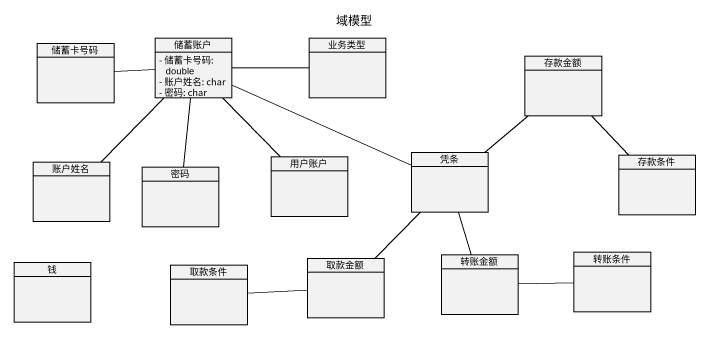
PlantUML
@startuml
title 域模型
hide circle
hide empty members
skinparam classAttributeIconSize 0
class 储蓄卡号码
class 储蓄账户 {
  - 储蓄卡号码: double
  - 账户姓名: char
  - 密码: char
}
class 业务类型
class 存款金额
class 账户姓名
class 密码
class 用户账户
class 凭条
class 存款条件
class 转账金额
class 转账条件
class 钱
class 取款条件
class 取款金额
储蓄卡号码 -right- 储蓄账户
储蓄账户 -right- 业务类型
储蓄账户 -- 密码
储蓄账户 -- 用户账户
储蓄账户 -right- 凭条
存款金额 -- 存款条件
账户姓名 -up- 储蓄账户
凭条 -up- 存款金额
凭条 -- 转账金额
凭条 -- 取款金额
转账金额 -right- 转账条件
取款金额 -left- 取款条件
@enduml
